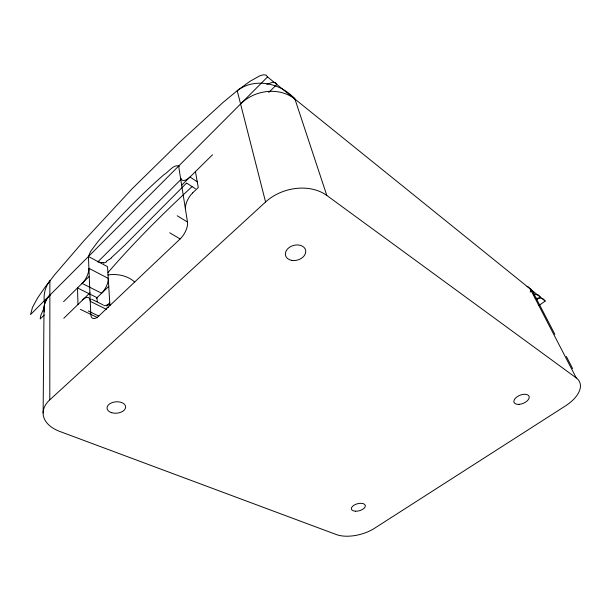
<?xml version="1.0" encoding="UTF-8"?>
<svg xmlns="http://www.w3.org/2000/svg" width="611" height="611" viewBox="0 0 611 611"><rect width="100%" height="100%" fill="white"/><g stroke="black" fill="none" stroke-linecap="round" stroke-linejoin="round"><path stroke-width="0.92" d="M88.435 256.521L90.642 251.342L97.928 241.643A156.912 74.527 -63 0 1 101.006 237.992C120.619 215.607 141.584 194.359 163.924 174.685C168.208 172.462 173.646 164.069 178.641 166.07L187.485 222.045A13.243 6.324 -59.5 0 1 180.138 238.947L98.761 316.055A12.487 5.583 -62.6 0 1 90.795 314.375L88.435 256.521L107.528 266.663L109.911 305.416M43.129 412.998L44.015 308.242M531.975 291.722L532.12 290.714M44.267 307.409L40.693 315.711L40.189 318.988L44.206 315.009M49.781 280.923C44.977 287.185 43.098 295.51 44.58 303.255M49.873 280.808L49.789 399.846L265.571 201.989A42.961 32.467 -16.3 0 1 326.809 195.451L576.272 377.942A32.452 17.223 -22.8 0 1 565.458 405.91L374.421 528.339A28.098 13.908 -14.7 0 1 336.378 534.572L59.779 431.442A37.882 22.89 -3.3 0 1 49.789 399.838M108.04 272.506C134.214 242.193 162.633 213.888 191.991 186.683M186.653 182.987L124.697 245.278L111.202 257.857M267.526 76.955L30.55 314.558L32.498 307.371L37.63 297.962L45.329 286.796L54.998 274.347L83.814 240.871L132.19 188.715L179.932 141.905L223.175 102.335L237.328 90.611L249.876 81.385L259.812 75.817L263.471 74.779L266.091 75.107L267.526 76.955L545.218 301.055L539.001 305.462M97.722 261.966L181.459 178.985M268.771 92.452L276.836 84.463L275.378 82.607L272.743 82.248L266.77 84.333M63.59 301.658L89.244 276.355M181.666 185.202L212.529 154.766M63.796 318.278L89.916 292.875M192.686 192.916L198.27 187.493L195.444 171.615M96.332 298.344L108.743 286.391M106.429 305.958L109.751 302.804M109.277 259.37L106.482 261.233M536.42 299.856L540.3 297.083L538.459 295.105L533.823 294.112M103.488 262.501L100.777 262.615L98.058 261.638M535.16 298.351L540.575 298.099L543.378 299.069L545.218 301.055M107.926 274.95C117.236 273.56 127.485 275.561 134.641 281.954M527.026 286.521L528.431 287.002L530.264 288.988A29.626 18.101 -24.5 0 1 532.639 291.516L532.891 291.898M80.392 309.357L97.63 317.674M88.267 310.968L98.761 316.055M106.574 309.403L90.268 301.353A12.243 5.323 -62.8 0 0 82.653 299.894M91.619 299.199L103.175 304.935M82.111 283.397L101.617 293.249A11.548 5.087 -62 0 0 108.254 278.395L88.916 268.321A11.792 4.964 -61.9 0 1 82.111 283.443M169.743 232.791L180.138 238.947M177.198 215.752L187.485 222.045M187.012 183.323L195.321 188.707M197.277 181.78L189.983 176.999A12.823 5.843 -57.8 0 1 180.444 177.442M178.641 166.07L179.244 166.467M293.433 97.187L294.937 99.074L326.801 195.451M531.639 290.271A29.718 18.162 -24.5 0 1 532.769 291.707L554.887 334.362M566.336 356.45L572.66 368.654M530.264 288.988L576.272 377.942M265.571 201.989L237.205 90.711C254.558 77.177 281.167 83.119 294.937 99.074A38.065 32.078 -17 0 0 240.581 103.969M97.225 301.735L97.027 297.672L77.513 287.926L77.971 304.492M106.665 261.752A8.126 5.186 -39.8 0 1 103.351 263.097M111.385 257.964A22.844 9.577 -35 0 1 109.422 259.507M44.412 311.854A34.109 23.378 -0.5 0 1 50.026 295.052A34.124 23.394 -0.5 0 0 44.382 311.725M103.817 305.76A22.806 15.535 -2.8 0 1 110.102 304.851M530.699 288.629A36.904 7.737 -40.5 0 1 530.188 292.104M532.769 291.707A29.618 18.093 -24.5 0 1 534.495 296.06M107.055 307.234A11.983 5.446 -62.9 0 1 108.407 307.493M185.492 209.405A13.312 6.324 -58.5 0 1 192.679 192.87M355.472 511.216A7.187 3.635 -14.9 0 0 365.332 505.534A7.187 3.635 -14.9 0 0 354.273 505.022A7.187 3.635 -14.9 0 0 355.472 511.216M111.698 412.708A9.333 5.705 -4.8 0 0 125.645 406.995A9.333 5.705 -4.8 0 0 111.637 402.809A9.333 5.705 -4.8 0 0 111.698 412.708M291.898 260.393A10.379 7.584 -15.5 0 0 305.63 250.273A10.379 7.584 -15.5 0 0 289.118 247.547A10.379 7.584 -15.5 0 0 291.898 260.393M519.052 404.36A8.103 4.369 -21.9 0 0 529.088 396.371A8.103 4.369 -21.9 0 0 516.463 397.242A8.103 4.369 -21.9 0 0 519.052 404.36"/></g></svg>
